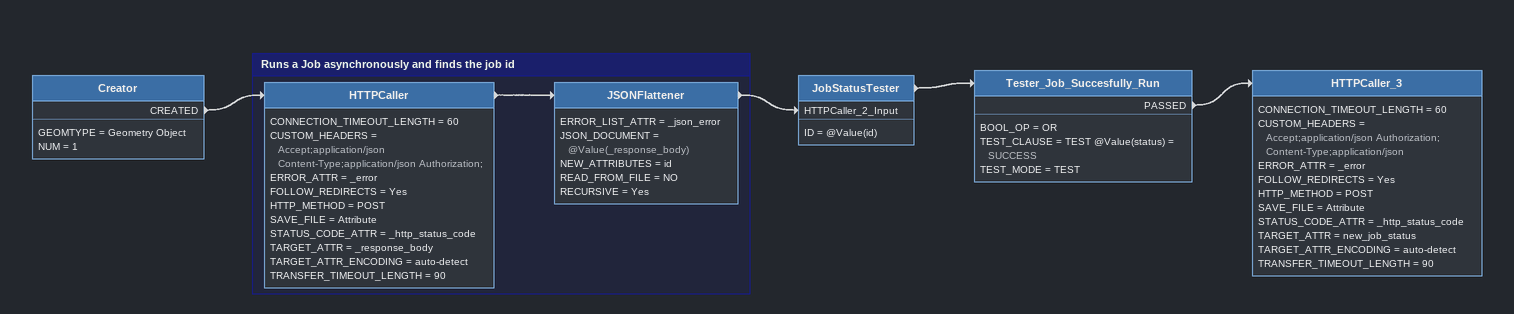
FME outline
Creator
    GEOMTYPE = Geometry Object
    NUM = 1
    CREATED -> HTTPCaller
JobStatusTester
    ID = @Value(id)
    -> Tester_Job_Succesfully_Run
Tester_Job_Succesfully_Run
    BOOL_OP = OR
    TEST_CLAUSE = TEST @Value(status) = SUCCESS
    TEST_MODE = TEST
    PASSED -> HTTPCaller_3
HTTPCaller_3
    CONNECTION_TIMEOUT_LENGTH = 60
    CUSTOM_HEADERS = Accept;application/json Authorization; Content-Type;application/json
    ERROR_ATTR = _error
    FOLLOW_REDIRECTS = Yes
    HTTP_METHOD = POST
    SAVE_FILE = Attribute
    STATUS_CODE_ATTR = _http_status_code
    TARGET_ATTR = new_job_status
    TARGET_ATTR_ENCODING = auto-detect
    TRANSFER_TIMEOUT_LENGTH = 90

Bookmark: Runs a Job asynchronously and finds the job id
HTTPCaller
    CONNECTION_TIMEOUT_LENGTH = 60
    CUSTOM_HEADERS = Accept;application/json Content-Type;application/json Authorization;
    ERROR_ATTR = _error
    FOLLOW_REDIRECTS = Yes
    HTTP_METHOD = POST
    SAVE_FILE = Attribute
    STATUS_CODE_ATTR = _http_status_code
    TARGET_ATTR = _response_body
    TARGET_ATTR_ENCODING = auto-detect
    TRANSFER_TIMEOUT_LENGTH = 90
    -> JSONFlattener
JSONFlattener
    ERROR_LIST_ATTR = _json_error
    JSON_DOCUMENT = @Value(_response_body)
    NEW_ATTRIBUTES = id
    READ_FROM_FILE = NO
    RECURSIVE = Yes
    -> JobStatusTester [HTTPCaller_2_Input]
